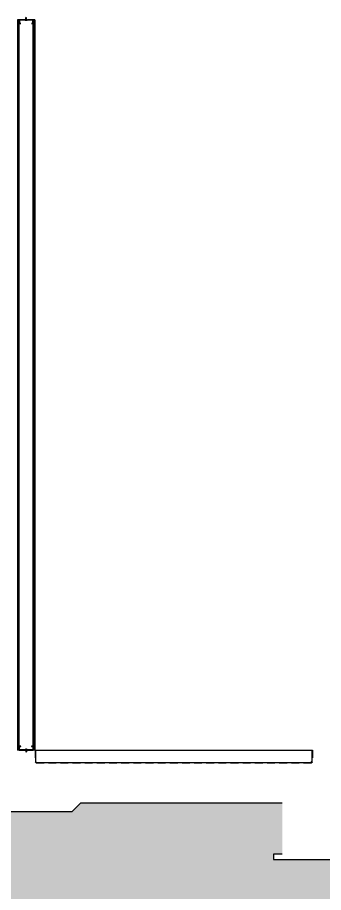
# Model space of a CAD drawing. Header units: millimetres. Extents: x 19868 to 801382, y -4805 to 85279.
# Drawn here: x 134638 to 138163, y 33288 to 43375 of the extents above; entities that cross this region are included whole.
import ezdxf

# ---------------------------------------------------------------- set-up
doc = ezdxf.new("R2010")
doc.units = ezdxf.units.MM
doc.header["$LTSCALE"] = 250
doc.linetypes.add('HID', pattern=[2.8, 1.8, -1])
for name, color, linetype in [('8입면선', 8, 'Continuous'), ('A-FIN', 6, 'Continuous'), ('A-FIN-8', 8, 'Continuous'), ('A-WALL-D', 7, 'Continuous'), ('A-WP', 1, 'HID'), ('A-버림CONC', 4, 'Continuous'), ('GAGAM-DT', 7, 'Continuous'), ('입면', 7, 'Continuous'), ('지반', 254, 'Continuous')]:
    doc.layers.add(name, color=color, linetype=linetype)
doc.layers.add('CK', color=221, linetype='Continuous', plot=False)

# ---------------------------------------------------------------- blocks, each defined once
blk = doc.blocks.new('*U107')
at = {"layer": '8입면선', "color": 8}
for p, q in [((3316398, 472011), (3316398, 480431)), ((3316578, 472011), (3316578, 480431))]:
    blk.add_line(p, q, dxfattribs=at)
at = {"layer": 'A-WALL-D'}
for p, q in [((3316388, 480431), (3316388, 472011)), ((3316408, 480431), (3316388, 480431)), ((3316408, 472021), (3316408, 480431)), ((3316568, 472021), (3316568, 480431)), ((3316588, 480431), (3316568, 480431)), ((3316588, 480431), (3316588, 472011)), ((3316408, 472011), (3316388, 472011)), ((3316588, 472011), (3316568, 472011))]:
    blk.add_line(p, q, dxfattribs=at)
at = {"layer": 'CK', "linetype": 'Continuous'}
blk.add_line((3316473, 472011), (3316502, 472011), dxfattribs=at)
at = {"layer": 'GAGAM-DT', "color": 8}
for p, q in [((3316485, 480426), (3316485, 480457)), ((3316490, 480452), (3316485, 480457)), ((3316490, 480426), (3316490, 480452)), ((3316493, 480426), (3316483, 480426)), ((3316483, 480426), (3316483, 480422)), ((3316491, 480421), (3316484, 480421)), ((3316485, 480426), (3316485, 480421)), ((3316490, 480426), (3316490, 480421)), ((3316493, 480426), (3316493, 480422)), ((3316483, 472017), (3316483, 472021)), ((3316493, 472017), (3316483, 472017)), ((3316491, 472022), (3316484, 472022)), ((3316485, 472017), (3316485, 472022)), ((3316485, 472017), (3316485, 471986)), ((3316490, 471991), (3316485, 471986)), ((3316490, 472017), (3316490, 472022)), ((3316490, 472017), (3316490, 471991)), ((3316493, 472017), (3316493, 472021))]:
    blk.add_line(p, q, dxfattribs=at)
for centre, start, end in [((3316484, 480422), 180, 270), ((3316491, 480422), 270, 0), ((3316484, 472021), 90, 180), ((3316491, 472021), 0, 90)]:
    blk.add_arc(centre, 1.51, start, end, dxfattribs=at)
at = {"layer": '입면', "color": 6}
for p, q in [((3316408, 480386), (3316408, 480431)), ((3316408, 480431), (3316473, 480431)), ((3316425, 480386), (3316408, 480386)), ((3316472, 480430), (3316409, 480430)), ((3316409, 480430), (3316409, 480388)), ((3316409, 480388), (3316425, 480388)), ((3316425, 480388), (3316425, 480386)), ((3316477, 480424), (3316472, 480430)), ((3316473, 480431), (3316478, 480426)), ((3316498, 480424), (3316477, 480424)), ((3316478, 480426), (3316497, 480426)), ((3316497, 480426), (3316502, 480431)), ((3316503, 480430), (3316498, 480424)), ((3316502, 480431), (3316568, 480431)), ((3316566, 480430), (3316503, 480430)), ((3316550, 480386), (3316550, 480388)), ((3316550, 480388), (3316566, 480388)), ((3316568, 480386), (3316550, 480386)), ((3316566, 480388), (3316566, 480430)), ((3316568, 480431), (3316568, 480386)), ((3316425, 472056), (3316408, 472056)), ((3316408, 472056), (3316408, 472011)), ((3316408, 472011), (3316473, 472011)), ((3316409, 472013), (3316409, 472055)), ((3316409, 472055), (3316425, 472055)), ((3316472, 472013), (3316409, 472013)), ((3316425, 472055), (3316425, 472056)), ((3316477, 472018), (3316472, 472013)), ((3316473, 472011), (3316478, 472017)), ((3316498, 472018), (3316477, 472018)), ((3316478, 472017), (3316497, 472017)), ((3316497, 472017), (3316502, 472011)), ((3316503, 472013), (3316498, 472018)), ((3316502, 472011), (3316568, 472011)), ((3316566, 472013), (3316503, 472013)), ((3316568, 472056), (3316550, 472056)), ((3316550, 472056), (3316550, 472055)), ((3316550, 472055), (3316566, 472055)), ((3316566, 472055), (3316566, 472013)), ((3316568, 472011), (3316568, 472056))]:
    blk.add_line(p, q, dxfattribs=at)

msp = doc.modelspace()

# ---------------------------------------------------------------- hatches: boundary and pattern name
at = {"layer": '지반'}
h = msp.add_hatch(dxfattribs=at)
h.set_pattern_fill('EARTH', color=251, scale=70, angle=45)
h.paths.add_polyline_path([(35638.2, 34128.9), (27538.2, 33228.9), (19867.8, 33228.9), (19867.8, 23234.4), (170632.4, 23234.4), (170632.4, 34678.9), (161838.2, 34678.9), (161838.2, 34628.9), (161888.2, 34628.9), (161888.2, 34568.9), (161638.2, 34568.9), (161638.2, 34628.9), (161688.2, 34628.9), (161688.2, 34828.9), (159788.2, 34828.9), (159788.2, 34778.9), (159638.2, 34778.9), (159638.2, 33758.9), (159538.2, 33758.9), (159538.2, 31528.9), (160638.2, 31528.9), (160638.2, 30028.9), (160738.2, 30028.9), (160738.2, 29968.9), (145618.2, 29968.9), (145618.2, 30028.9), (145718.2, 30028.9), (145718.2, 30768.9), (142618.2, 30768.9), (142618.2, 30828.9), (142718.2, 30828.9), (142718.2, 31528.9), (143318.2, 31528.9), (143318.2, 33668.9), (141343.1, 33668.9), (141163.1, 33488.9), (139953.4, 33488.9), (139773.4, 33668.9), (137588.2, 33668.9), (137588.2, 33728.9), (137688.2, 33728.9), (137688.2, 34318.9), (135363.1, 34318.9), (135263.1, 34218.9), (124888.2, 34218.9), (124888.2, 32228.9), (125488.2, 32228.9), (125488.2, 31528.9), (125588.2, 31528.9), (125588.2, 31468.9), (123888.2, 31468.9), (123888.2, 31528.9), (123988.2, 31528.9), (123988.2, 31868.9), (118638.2, 31868.9), (118638.2, 31528.9), (118738.2, 31528.9), (118738.2, 31468.9), (117038.2, 31468.9), (117038.2, 31528.9), (117138.2, 31528.9), (117138.2, 32228.9), (117738.2, 32228.9), (117738.2, 34348.9), (115338.2, 34348.9), (115338.2, 33878.9), (115438.2, 33878.9), (115438.2, 33818.9), (114638.2, 33818.9), (114638.2, 33878.9), (114738.2, 33878.9), (114738.2, 34338.9), (88438.2, 34338.9), (88438.2, 31628.9), (89038.2, 31628.9), (89038.2, 30928.9), (89138.2, 30928.9), (89138.2, 30868.9), (87438.2, 30868.9), (87438.2, 30928.9), (87538.2, 30928.9), (87538.2, 31268.9), (82938.2, 31268.9), (82938.2, 30928.9), (83038.2, 30928.9), (83038.2, 30868.9), (81338.2, 30868.9), (81338.2, 30928.9), (81438.2, 30928.9), (81438.2, 31268.9), (75338.2, 31268.9), (75338.2, 30928.9), (75438.2, 30928.9), (75438.2, 30868.9), (73738.2, 30868.9), (73738.2, 30928.9), (73838.2, 30928.9), (73838.2, 31628.9), (74438.2, 31628.9), (74438.2, 33818.9), (56438.2, 33818.9), (56438.2, 31878.9), (57038.2, 31878.9), (57038.2, 30878.9), (57138.2, 30878.9), (57138.2, 30818.9), (52138.2, 30818.9), (52138.2, 30878.9), (52238.2, 30878.9), (52238.2, 31878.9), (52538.2, 31878.9), (52538.2, 33748.9), (45258.2, 33748.9), (45258.2, 33108.9), (45358.2, 33108.9), (45358.2, 33048.9), (43518.2, 33048.9), (43518.2, 33108.9), (43618.2, 33108.9), (43618.2, 33648.9), (41678.2, 33648.9), (41608.2, 33718.9), (40588.2, 33718.9), (40588.2, 33028.9), (40688.2, 33028.9), (40688.2, 32968.9), (38988.2, 32968.9), (38988.2, 33028.9), (39088.2, 33028.9), (39088.2, 33678.9), (38838.2, 33828.9), (38838.2, 34308.9), (38848.7, 34319.4), (37038.2, 34128.9)])

# ---------------------------------------------------------------- linework, layer by layer
at = {"layer": 'A-FIN'}
msp.add_line((134838.2, 34928.9), (138038.2, 34928.9), dxfattribs=at)
at = {"layer": 'A-FIN-8'}
for p, q in [((134846.2, 34928.9), (134846.2, 34797.1)), ((138030.2, 34928.9), (138030.2, 34797.1)), ((134856.4, 34786.9), (134846.2, 34797.1)), ((134856.4, 34786.9), (138020, 34786.9)), ((138020, 34786.9), (138030.2, 34797.1))]:
    msp.add_line(p, q, dxfattribs=at)
at = {"layer": 'A-WP', "ltscale": 0.2}
for p, q in [((134853.4, 34781.9), (134841.2, 34794.1)), ((134853.4, 34781.9), (138023.1, 34781.9)), ((138023.1, 34781.9), (138035.2, 34794.1))]:
    msp.add_line(p, q, dxfattribs=at)
at = {"layer": 'A-WP', "linetype": 'HID', "ltscale": 0.2}
for points in [[(134841.2, 34928.9), (134841.2, 34794.1)], [(138035.2, 34928.9), (138035.2, 34794.1)]]:
    msp.add_lwpolyline(points, dxfattribs=at)
at = {"layer": 'A-버림CONC'}
for p, q in [((135363.1, 34318.9), (135263.1, 34218.9)), ((137688.2, 34318.9), (135363.1, 34318.9)), ((135263.1, 34218.9), (124888.2, 34218.9))]:
    msp.add_line(p, q, dxfattribs=at)
msp.add_lwpolyline([(137688.2, 33728.9), (137588.2, 33728.9), (137588.2, 33668.9), (139773.4, 33668.9), (139953.4, 33488.9), (141163.1, 33488.9), (141343.1, 33668.9), (143318.2, 33668.9)], dxfattribs=at)

# ---------------------------------------------------------------- block references
at = {"layer": 'A-WALL-D'}
msp.add_blockref('*U107', (-3181749.4, -437082.5), dxfattribs=at)

doc.saveas('drawing.dxf')
